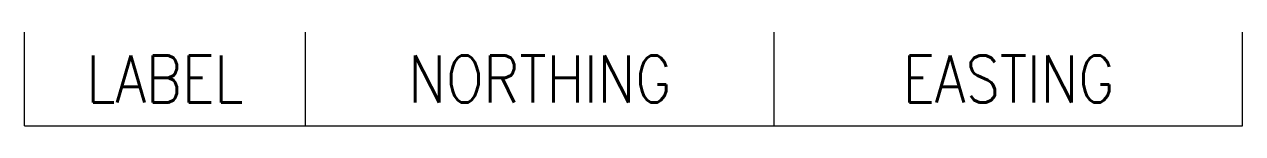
# Model space of a CAD drawing. Extents: x 0 to 26, y -2 to 0.
import ezdxf
from ezdxf.enums import TextEntityAlignment as Align

# ---------------------------------------------------------------- set-up
doc = ezdxf.new("R2010")
doc.units = 0
doc.header["$MEASUREMENT"] = 0
for name, color, linetype in [('CRVS-NODE-easting', 7, 'Continuous'), ('CRVS-NODE-label', 7, 'Continuous'), ('CRVS-NODE-northing', 7, 'Continuous')]:
    doc.layers.add(name, color=color, linetype=linetype)
doc.styles.add('ROMANS', font='romans', dxfattribs={"width": 0.95})

msp = doc.modelspace()

# ---------------------------------------------------------------- linework, layer by layer
at = {"layer": 'CRVS-NODE-easting', "color": 0}
for p, q in [((26, -2), (26, 0)), ((16, -2), (26, -2))]:
    msp.add_line(p, q, dxfattribs=at)
at = {"layer": 'CRVS-NODE-label', "color": 0}
for p, q in [((0, -2), (0, 0)), ((6, -2), (6, 0)), ((0, -2), (6, -2))]:
    msp.add_line(p, q, dxfattribs=at)
at = {"layer": 'CRVS-NODE-northing', "color": 0}
for p, q in [((16, -2), (16, 0)), ((6, -2), (16, -2))]:
    msp.add_line(p, q, dxfattribs=at)

# ---------------------------------------------------------------- texts
at = {"layer": 'CRVS-NODE-easting', "color": 0, "style": 'ROMANS', "width": 0.85, "flags": 8}
msp.add_attdef('EASTING', text='0', height=1, dxfattribs=at).set_placement((21, -1.5), align=Align.CENTER)
at = {"layer": 'CRVS-NODE-label', "color": 0, "style": 'ROMANS', "width": 0.85, "flags": 8}
msp.add_attdef('LABEL', text='P1', height=1, dxfattribs=at).set_placement((3, -1.5), align=Align.CENTER)
at = {"layer": 'CRVS-NODE-northing', "color": 0, "style": 'ROMANS', "width": 0.85, "flags": 8}
msp.add_attdef('NORTHING', text='0', height=1, dxfattribs=at).set_placement((11, -1.5), align=Align.CENTER)

doc.saveas('drawing.dxf')
